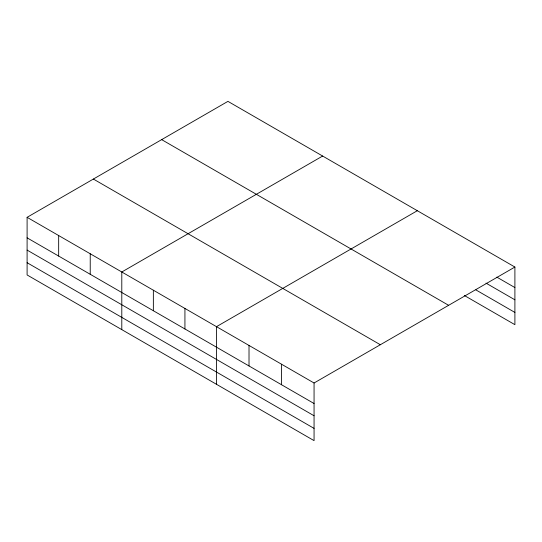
<?xml version="1.0" encoding="UTF-8"?>
<svg xmlns="http://www.w3.org/2000/svg" width="542" height="542" viewBox="0 0 542 542"><rect width="100%" height="100%" fill="white"/><g stroke="black" fill="none" stroke-linecap="round" stroke-linejoin="round"><path stroke-width="0.81" d="M27.1 217.322L314.062 382.998L314.062 440.632L27.1 274.957L27.1 217.322L227.938 101.368L514.9 267.043L514.9 324.678L464.311 295.471M322.639 156.042L121.794 271.996L121.794 329.631M417.333 210.709L216.495 326.663L216.495 384.305M314.062 382.998L514.9 267.043M496.831 277.131L514.9 287.565M485.991 283.12L514.9 299.814M475.876 289.895L514.9 312.429M161.665 139.633L448.62 305.309M93.38 179.056L380.335 344.732M27.1 237.843L314.062 403.519M27.1 250.092L314.062 415.768M27.1 262.714L314.062 428.383M281.535 364.217L281.535 384.739M249.015 345.444L249.015 365.965M184.93 308.445L184.93 328.967M153.359 290.221L153.359 310.742M90.229 253.771L90.229 274.293M58.665 235.546L58.665 256.068"/></g></svg>
